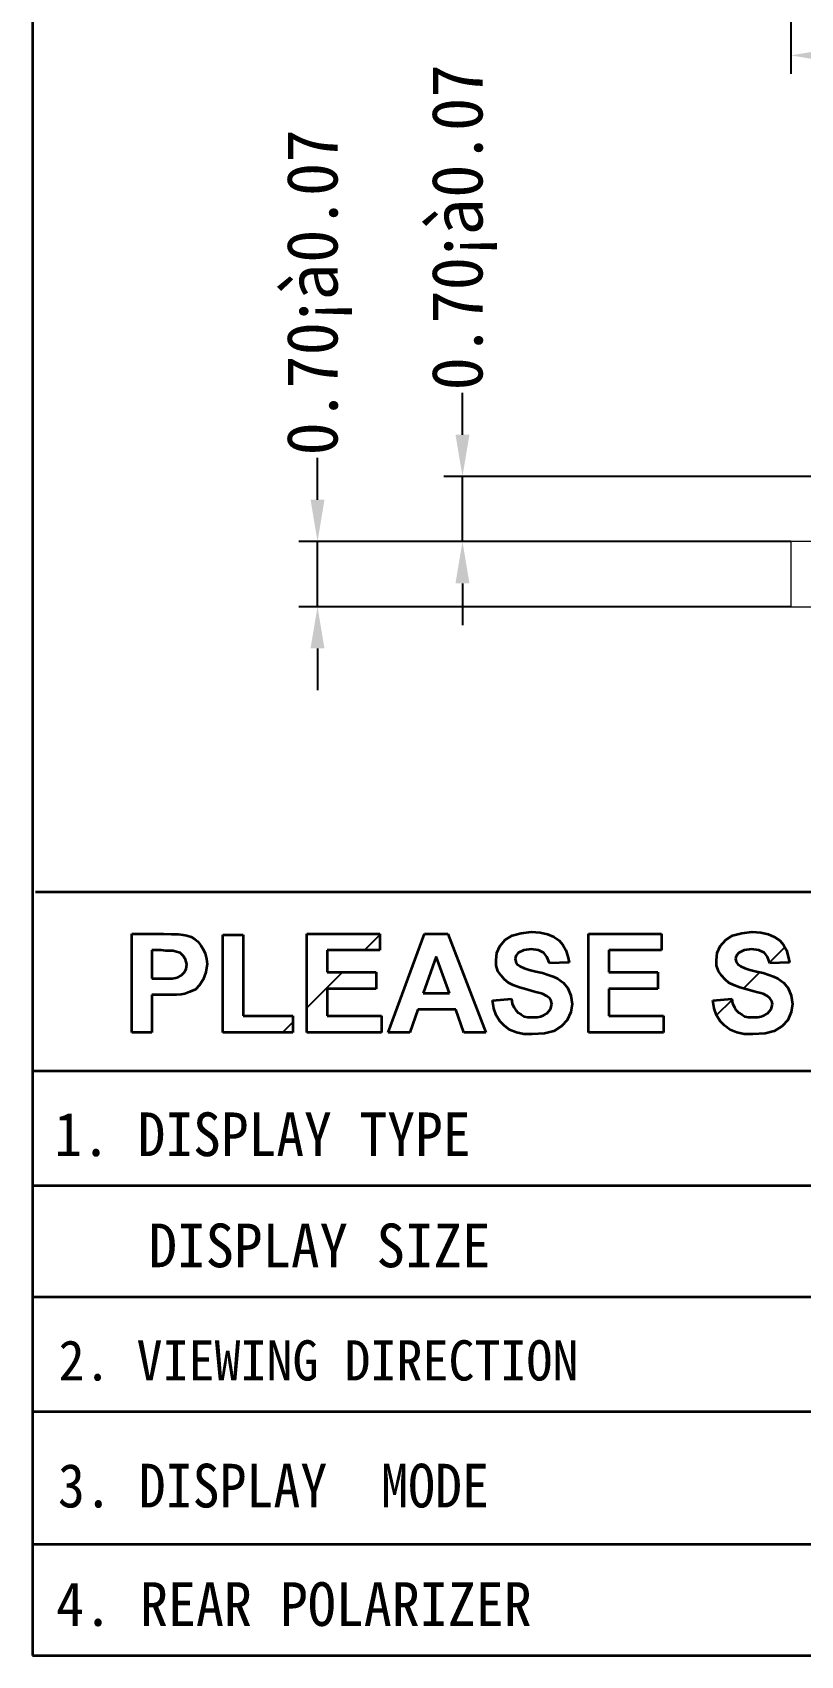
# Paper-space layout 'SW_Model_1' of a CAD drawing. Header units: millimetres. Extents: x 625 to 800, y 257 to 308.
# Drawn here: x 624.86 to 633.12, y 257.14 to 274.61 of the extents above; entities that cross this region are included whole.
import ezdxf

# ---------------------------------------------------------------- set-up
doc = ezdxf.new("R2010")
doc.units = ezdxf.units.MM
doc.layers.add('剖面线层1', color=4, linetype='Continuous')
doc.layers.add('尺寸线层', color=3, linetype='Continuous')
doc.layers.add('粗实线层', color=7, linetype='Continuous', lineweight=25)
doc.styles.add('SLDTEXTSTYLE11', font='TXT', dxfattribs={"width": 0.95})
doc.styles.add('SLDTEXTSTYLE14', font='TXT', dxfattribs={"width": 0.90625})
doc.styles.add('SLDTEXTSTYLE15', font='TXT', dxfattribs={"width": 0.933333})
doc.styles.add('SLDTEXTSTYLE16', font='TXT', dxfattribs={"width": 0.941176})
doc.styles.add('SLDTEXTSTYLE22', font='TXT', dxfattribs={"width": 0.958333})
doc.styles.add('SLDTEXTSTYLE6', font='TXT')
doc.styles.add('SLDTEXTSTYLE7', font='TXT', dxfattribs={"width": 0.96})
doc.dimstyles.new('SLDDIMSTYLE1', dxfattribs={"dimtxt": 0.55, "dimasz": 4.08, "dimexe": 0, "dimexo": 0.0625, "dimgap": 0.1375, "dimtad": 2, "dimrnd": 1e-09, "dimzin": 0, "dimdsep": 46, "dimtxsty": 'SLDTEXTSTYLE6', "dimblk1": 'NONE', "dimblk2": 'NONE', "dimsah": 1, "dimcen": 0.09, "dimadec": 0, "dimazin": 0, "dimtfac": 1, "dimtofl": 0, "dimtmove": 0, "dimatfit": 3, "dimldrblk": 'NONE', "dimfxl": 0, "dimfrac": 2, "dimtolj": 1, "dimtzin": 12, "dimarcsym": 0})
doc.dimstyles.new('SLDDIMSTYLE2', dxfattribs={"dimtxt": 0.55, "dimasz": 4.08, "dimexe": 0, "dimexo": 0.0625, "dimgap": 0.1375, "dimtad": 2, "dimrnd": 1e-09, "dimzin": 4, "dimdsep": 46, "dimtxsty": 'SLDTEXTSTYLE6', "dimblk1": 'NONE', "dimblk2": 'NONE', "dimsah": 1, "dimcen": 0.09, "dimadec": 0, "dimazin": 1, "dimtfac": 1, "dimtofl": 0, "dimtmove": 0, "dimatfit": 3, "dimldrblk": 'NONE', "dimfxl": 0, "dimfrac": 2, "dimtolj": 1, "dimtzin": 12, "dimarcsym": 0})

# ---------------------------------------------------------------- blocks, each defined once
blk = doc.blocks.new('_D_3')
at = {"layer": '尺寸线层'}
for p, q in [((633.018, 276.868), (633.018, 274.159)), ((649.018, 276.868), (649.018, 274.159)), ((633.468, 274.359), (639.43, 274.359)), ((648.568, 274.359), (643.405, 274.359))]:
    blk.add_line(p, q, dxfattribs=at)
for points in [[(633.468, 274.434), (633.468, 274.284), (633.018, 274.359)], [(648.568, 274.434), (648.568, 274.284), (649.018, 274.359)]]:
    blk.add_solid(points, dxfattribs=at)
at = {"layer": '尺寸线层', "insert": (639.463, 274.693), "char_height": 0.55, "attachment_point": 1, "style": 'SLDTEXTSTYLE7'}
blk.add_mtext('16.00±0.2', dxfattribs=at)
blk = doc.blocks.new('_None')
blk = doc.blocks.new('_D_8')
at = {"layer": '尺寸线层'}
for p, q in [((629.483, 270.276), (629.483, 270.726)), ((634.218, 269.826), (629.283, 269.826)), ((629.483, 269.126), (629.483, 269.826)), ((633.018, 269.126), (629.283, 269.126)), ((629.483, 268.676), (629.483, 268.226))]:
    blk.add_line(p, q, dxfattribs=at)
for points in [[(629.408, 270.276), (629.558, 270.276), (629.483, 269.826)], [(629.408, 268.676), (629.558, 268.676), (629.483, 269.126)]]:
    blk.add_solid(points, dxfattribs=at)
at = {"layer": '尺寸线层', "insert": (629.149, 270.753), "char_height": 0.55, "attachment_point": 1, "rotation": 90, "style": 'SLDTEXTSTYLE7'}
blk.add_mtext('0.70¡à0.07', dxfattribs=at)
blk = doc.blocks.new('_D_9')
at = {"layer": '尺寸线层'}
for p, q in [((627.923, 269.576), (627.923, 270.026)), ((633.018, 269.126), (627.723, 269.126)), ((627.923, 268.426), (627.923, 269.126)), ((633.018, 268.426), (627.723, 268.426)), ((627.923, 267.976), (627.923, 267.526))]:
    blk.add_line(p, q, dxfattribs=at)
for points in [[(627.848, 269.576), (627.998, 269.576), (627.923, 269.126)], [(627.848, 267.976), (627.998, 267.976), (627.923, 268.426)]]:
    blk.add_solid(points, dxfattribs=at)
at = {"layer": '尺寸线层', "insert": (627.589, 270.053), "char_height": 0.55, "attachment_point": 1, "rotation": 90, "style": 'SLDTEXTSTYLE7'}
blk.add_mtext('0.70¡à0.07', dxfattribs=at)

psp = doc.layouts.new('SW_Model_1')

# ---------------------------------------------------------------- hatches: boundary and pattern name
at = {"layer": '剖面线层1'}
h = psp.add_hatch(dxfattribs=at)
h.set_pattern_fill('ANSI31', color=256, style=0)
h.paths.add_polyline_path([(626.14, 263.845), (625.923, 263.845), (625.923, 264.906), (626.266, 264.906), (626.351, 264.9), (626.424, 264.9), (626.476, 264.893), (626.516, 264.886), (626.562, 264.873), (626.602, 264.847), (626.635, 264.821), (626.668, 264.781), (626.694, 264.741), (626.714, 264.695), (626.727, 264.636), (626.734, 264.577), (626.72, 264.491), (626.694, 264.412), (626.654, 264.353), (626.608, 264.306), (626.549, 264.28), (626.496, 264.26), (626.457, 264.254), (626.404, 264.247), (626.345, 264.247), (626.279, 264.247), (626.14, 264.247)], flags=0)
h = psp.add_hatch(dxfattribs=at)
h.set_pattern_fill('ANSI31', color=256, style=0)
h.paths.add_polyline_path([(627.656, 263.845), (626.905, 263.845), (626.905, 264.893), (627.123, 264.893), (627.123, 264.023), (627.656, 264.023)], flags=0)
h = psp.add_hatch(dxfattribs=at)
h.set_pattern_fill('ANSI31', color=256, style=0)
h.paths.add_polyline_path([(628.612, 263.845), (627.808, 263.845), (627.808, 264.906), (628.593, 264.906), (628.593, 264.728), (628.026, 264.728), (628.026, 264.491), (628.553, 264.491), (628.553, 264.313), (628.026, 264.313), (628.026, 264.023), (628.612, 264.023)], flags=0)
h = psp.add_hatch(dxfattribs=at)
h.set_pattern_fill('ANSI31', color=256, style=0)
h.paths.add_polyline_path([(629.324, 264.906), (629.733, 263.845), (629.496, 263.845), (629.41, 264.089), (629.001, 264.089), (628.916, 263.845), (628.685, 263.845), (629.074, 264.906)], flags=0)
h = psp.add_hatch(dxfattribs=at)
h.set_pattern_fill('ANSI31', color=256, style=0)
h.paths.add_polyline_path([(629.819, 264.102), (629.805, 264.188), (630.01, 264.207), (630.016, 264.155), (630.036, 264.115), (630.056, 264.082), (630.082, 264.056), (630.115, 264.036), (630.148, 264.016), (630.188, 264.01), (630.234, 264.01), (630.287, 264.01), (630.326, 264.016), (630.359, 264.029), (630.392, 264.049), (630.432, 264.095), (630.445, 264.148), (630.438, 264.181), (630.419, 264.214), (630.392, 264.234), (630.346, 264.26), (630.32, 264.267), (630.287, 264.273), (630.234, 264.287), (630.175, 264.306), (630.096, 264.326), (630.03, 264.353), (629.977, 264.379), (629.937, 264.412), (629.898, 264.458), (629.865, 264.504), (629.845, 264.563), (629.845, 264.623), (629.852, 264.702), (629.885, 264.774), (629.944, 264.84), (630.016, 264.886), (630.115, 264.913), (630.227, 264.926), (630.32, 264.919), (630.399, 264.9), (630.465, 264.873), (630.524, 264.834), (630.564, 264.788), (630.597, 264.728), (630.616, 264.662), (630.63, 264.596), (630.419, 264.59), (630.392, 264.656), (630.359, 264.702), (630.3, 264.728), (630.221, 264.741), (630.142, 264.728), (630.082, 264.702), (630.056, 264.669), (630.049, 264.636), (630.056, 264.603), (630.076, 264.57), (630.102, 264.557), (630.148, 264.537), (630.201, 264.517), (630.274, 264.498), (630.346, 264.484), (630.405, 264.465), (630.458, 264.445), (630.504, 264.425), (630.57, 264.379), (630.616, 264.32), (630.649, 264.24), (630.662, 264.148), (630.649, 264.062), (630.61, 263.977), (630.55, 263.911), (630.465, 263.858), (630.366, 263.832), (630.234, 263.825), (630.142, 263.825), (630.063, 263.845), (629.99, 263.871), (629.931, 263.917), (629.885, 263.964), (629.845, 264.029)], flags=0)
h = psp.add_hatch(dxfattribs=at)
h.set_pattern_fill('ANSI31', color=256, style=0)
h.paths.add_polyline_path([(631.645, 263.845), (630.84, 263.845), (630.84, 264.906), (631.625, 264.906), (631.625, 264.728), (631.058, 264.728), (631.058, 264.491), (631.585, 264.491), (631.585, 264.313), (631.058, 264.313), (631.058, 264.023), (631.645, 264.023)], flags=0)
h = psp.add_hatch(dxfattribs=at)
h.set_pattern_fill('ANSI31', color=256, style=0)
h.paths.add_polyline_path([(632.192, 264.102), (632.179, 264.188), (632.383, 264.207), (632.39, 264.155), (632.409, 264.115), (632.429, 264.082), (632.456, 264.056), (632.488, 264.036), (632.521, 264.016), (632.561, 264.01), (632.607, 264.01), (632.66, 264.01), (632.699, 264.016), (632.732, 264.029), (632.765, 264.049), (632.805, 264.095), (632.818, 264.148), (632.812, 264.181), (632.792, 264.214), (632.765, 264.234), (632.719, 264.26), (632.693, 264.267), (632.66, 264.273), (632.607, 264.287), (632.548, 264.306), (632.469, 264.326), (632.403, 264.353), (632.35, 264.379), (632.311, 264.412), (632.271, 264.458), (632.238, 264.504), (632.218, 264.563), (632.218, 264.623), (632.225, 264.702), (632.258, 264.774), (632.317, 264.84), (632.39, 264.886), (632.488, 264.913), (632.601, 264.926), (632.693, 264.919), (632.772, 264.9), (632.838, 264.873), (632.897, 264.834), (632.937, 264.788), (632.97, 264.728), (632.989, 264.662), (633.003, 264.596), (632.792, 264.59), (632.765, 264.656), (632.732, 264.702), (632.673, 264.728), (632.594, 264.741), (632.515, 264.728), (632.456, 264.702), (632.429, 264.669), (632.423, 264.636), (632.429, 264.603), (632.449, 264.57), (632.475, 264.557), (632.521, 264.537), (632.574, 264.517), (632.647, 264.498), (632.719, 264.484), (632.779, 264.465), (632.831, 264.445), (632.877, 264.425), (632.943, 264.379), (632.989, 264.32), (633.022, 264.24), (633.036, 264.148), (633.022, 264.062), (632.983, 263.977), (632.924, 263.911), (632.838, 263.858), (632.739, 263.832), (632.607, 263.825), (632.515, 263.825), (632.436, 263.845), (632.363, 263.871), (632.304, 263.917), (632.258, 263.964), (632.218, 264.029)], flags=0)
h = psp.add_hatch(dxfattribs=at)
h.set_pattern_fill('ANSI31', color=256, style=0)
h.paths.add_polyline_path([(626.239, 264.728), (626.14, 264.728), (626.14, 264.425), (626.252, 264.425), (626.312, 264.425), (626.358, 264.425), (626.397, 264.432), (626.424, 264.438), (626.457, 264.458), (626.49, 264.491), (626.509, 264.53), (626.516, 264.577), (626.503, 264.629), (626.476, 264.669), (626.444, 264.702), (626.391, 264.715), (626.371, 264.722), (626.338, 264.722), (626.292, 264.722)], flags=0)
h = psp.add_hatch(dxfattribs=at)
h.set_pattern_fill('ANSI31', color=256, style=0)
h.paths.add_polyline_path([(629.061, 264.267), (629.344, 264.267), (629.199, 264.662)], flags=0)

# ---------------------------------------------------------------- linework, layer by layer
at = {"lineweight": 35}
for p, q in [((624.855, 308.248), (624.855, 257.138)), ((624.889, 265.356), (657.338, 265.356)), ((625.923, 263.845), (625.923, 264.906)), ((625.923, 264.906), (626.266, 264.906)), ((626.266, 264.906), (626.351, 264.9)), ((626.351, 264.9), (626.424, 264.9)), ((626.424, 264.9), (626.476, 264.893)), ((626.476, 264.893), (626.516, 264.886)), ((626.516, 264.886), (626.562, 264.873)), ((626.562, 264.873), (626.602, 264.847)), ((626.602, 264.847), (626.635, 264.821)), ((626.635, 264.821), (626.668, 264.781)), ((626.905, 263.845), (626.905, 264.893)), ((626.905, 264.893), (627.123, 264.893)), ((627.123, 264.893), (627.123, 264.023)), ((627.808, 263.845), (627.808, 264.906)), ((627.808, 264.906), (628.593, 264.906)), ((628.593, 264.906), (628.593, 264.728)), ((628.685, 263.845), (629.074, 264.906)), ((629.074, 264.906), (629.324, 264.906)), ((629.324, 264.906), (629.733, 263.845)), ((629.885, 264.774), (629.944, 264.84)), ((629.944, 264.84), (630.016, 264.886)), ((630.016, 264.886), (630.115, 264.913)), ((630.115, 264.913), (630.227, 264.926)), ((630.227, 264.926), (630.32, 264.919)), ((630.32, 264.919), (630.399, 264.9)), ((630.399, 264.9), (630.465, 264.873)), ((630.465, 264.873), (630.524, 264.834)), ((630.524, 264.834), (630.564, 264.788)), ((630.84, 263.845), (630.84, 264.906)), ((630.84, 264.906), (631.625, 264.906)), ((631.625, 264.906), (631.625, 264.728)), ((632.258, 264.774), (632.317, 264.84)), ((632.317, 264.84), (632.39, 264.886)), ((632.39, 264.886), (632.488, 264.913)), ((632.488, 264.913), (632.601, 264.926)), ((632.601, 264.926), (632.693, 264.919)), ((632.693, 264.919), (632.772, 264.9)), ((632.772, 264.9), (632.838, 264.873)), ((632.838, 264.873), (632.897, 264.834)), ((632.897, 264.834), (632.937, 264.788)), ((626.239, 264.728), (626.14, 264.728)), ((626.14, 264.728), (626.14, 264.425)), ((626.292, 264.722), (626.239, 264.728)), ((626.338, 264.722), (626.292, 264.722)), ((626.371, 264.722), (626.338, 264.722)), ((626.391, 264.715), (626.371, 264.722)), ((626.444, 264.702), (626.391, 264.715)), ((626.476, 264.669), (626.444, 264.702)), ((626.503, 264.629), (626.476, 264.669)), ((626.668, 264.781), (626.694, 264.741)), ((626.694, 264.741), (626.714, 264.695)), ((626.714, 264.695), (626.727, 264.636)), ((626.727, 264.636), (626.734, 264.577)), ((628.593, 264.728), (628.026, 264.728)), ((628.026, 264.728), (628.026, 264.491)), ((629.199, 264.662), (629.061, 264.267)), ((629.344, 264.267), (629.199, 264.662)), ((629.845, 264.623), (629.852, 264.702)), ((629.852, 264.702), (629.885, 264.774)), ((630.056, 264.669), (630.049, 264.636)), ((630.049, 264.636), (630.056, 264.603)), ((630.082, 264.702), (630.056, 264.669)), ((630.142, 264.728), (630.082, 264.702)), ((630.221, 264.741), (630.142, 264.728)), ((630.3, 264.728), (630.221, 264.741)), ((630.359, 264.702), (630.3, 264.728)), ((630.392, 264.656), (630.359, 264.702)), ((630.419, 264.59), (630.392, 264.656)), ((630.564, 264.788), (630.597, 264.728)), ((630.597, 264.728), (630.616, 264.662)), ((630.616, 264.662), (630.63, 264.596)), ((631.625, 264.728), (631.058, 264.728)), ((631.058, 264.728), (631.058, 264.491)), ((632.218, 264.623), (632.225, 264.702)), ((632.225, 264.702), (632.258, 264.774)), ((632.429, 264.669), (632.423, 264.636)), ((632.423, 264.636), (632.429, 264.603)), ((632.456, 264.702), (632.429, 264.669)), ((632.515, 264.728), (632.456, 264.702)), ((632.594, 264.741), (632.515, 264.728)), ((632.673, 264.728), (632.594, 264.741)), ((632.732, 264.702), (632.673, 264.728)), ((632.765, 264.656), (632.732, 264.702)), ((632.792, 264.59), (632.765, 264.656)), ((632.937, 264.788), (632.97, 264.728)), ((632.97, 264.728), (632.989, 264.662)), ((632.989, 264.662), (633.003, 264.596)), ((626.424, 264.438), (626.457, 264.458)), ((626.457, 264.458), (626.49, 264.491)), ((626.49, 264.491), (626.509, 264.53)), ((626.516, 264.577), (626.503, 264.629)), ((626.509, 264.53), (626.516, 264.577)), ((626.72, 264.491), (626.694, 264.412)), ((626.734, 264.577), (626.72, 264.491)), ((628.026, 264.491), (628.553, 264.491)), ((628.553, 264.491), (628.553, 264.313)), ((629.845, 264.563), (629.845, 264.623)), ((629.865, 264.504), (629.845, 264.563)), ((629.898, 264.458), (629.865, 264.504)), ((629.937, 264.412), (629.898, 264.458)), ((630.056, 264.603), (630.076, 264.57)), ((630.076, 264.57), (630.102, 264.557)), ((630.102, 264.557), (630.148, 264.537)), ((630.148, 264.537), (630.201, 264.517)), ((630.201, 264.517), (630.274, 264.498)), ((630.274, 264.498), (630.346, 264.484)), ((630.346, 264.484), (630.405, 264.465)), ((630.405, 264.465), (630.458, 264.445)), ((630.63, 264.596), (630.419, 264.59)), ((631.058, 264.491), (631.585, 264.491)), ((631.585, 264.491), (631.585, 264.313)), ((632.218, 264.563), (632.218, 264.623)), ((632.238, 264.504), (632.218, 264.563)), ((632.271, 264.458), (632.238, 264.504)), ((632.311, 264.412), (632.271, 264.458)), ((632.429, 264.603), (632.449, 264.57)), ((632.449, 264.57), (632.475, 264.557)), ((632.475, 264.557), (632.521, 264.537)), ((632.521, 264.537), (632.574, 264.517)), ((632.574, 264.517), (632.647, 264.498)), ((632.647, 264.498), (632.719, 264.484)), ((632.719, 264.484), (632.779, 264.465)), ((632.779, 264.465), (632.831, 264.445)), ((633.003, 264.596), (632.792, 264.59)), ((626.14, 264.425), (626.252, 264.425)), ((626.252, 264.425), (626.312, 264.425)), ((626.312, 264.425), (626.358, 264.425)), ((626.358, 264.425), (626.397, 264.432)), ((626.397, 264.432), (626.424, 264.438)), ((626.608, 264.306), (626.549, 264.28)), ((626.654, 264.353), (626.608, 264.306)), ((626.694, 264.412), (626.654, 264.353)), ((628.553, 264.313), (628.026, 264.313)), ((628.026, 264.313), (628.026, 264.023)), ((629.977, 264.379), (629.937, 264.412)), ((630.03, 264.353), (629.977, 264.379)), ((630.096, 264.326), (630.03, 264.353)), ((630.175, 264.306), (630.096, 264.326)), ((630.234, 264.287), (630.175, 264.306)), ((630.287, 264.273), (630.234, 264.287)), ((630.458, 264.445), (630.504, 264.425)), ((630.504, 264.425), (630.57, 264.379)), ((630.57, 264.379), (630.616, 264.32)), ((630.616, 264.32), (630.649, 264.24)), ((631.585, 264.313), (631.058, 264.313)), ((631.058, 264.313), (631.058, 264.023)), ((632.35, 264.379), (632.311, 264.412)), ((632.403, 264.353), (632.35, 264.379)), ((632.469, 264.326), (632.403, 264.353)), ((632.548, 264.306), (632.469, 264.326)), ((632.607, 264.287), (632.548, 264.306)), ((632.66, 264.273), (632.607, 264.287)), ((632.831, 264.445), (632.877, 264.425)), ((632.877, 264.425), (632.943, 264.379)), ((632.943, 264.379), (632.989, 264.32)), ((632.989, 264.32), (633.022, 264.24)), ((626.279, 264.247), (626.14, 264.247)), ((626.14, 264.247), (626.14, 263.845)), ((626.345, 264.247), (626.279, 264.247)), ((626.404, 264.247), (626.345, 264.247)), ((626.457, 264.254), (626.404, 264.247)), ((626.496, 264.26), (626.457, 264.254)), ((626.549, 264.28), (626.496, 264.26)), ((629.061, 264.267), (629.344, 264.267)), ((629.805, 264.188), (630.01, 264.207)), ((629.819, 264.102), (629.805, 264.188)), ((630.01, 264.207), (630.016, 264.155)), ((630.016, 264.155), (630.036, 264.115)), ((630.036, 264.115), (630.056, 264.082)), ((630.32, 264.267), (630.287, 264.273)), ((630.346, 264.26), (630.32, 264.267)), ((630.392, 264.234), (630.346, 264.26)), ((630.419, 264.214), (630.392, 264.234)), ((630.438, 264.181), (630.419, 264.214)), ((630.432, 264.095), (630.445, 264.148)), ((630.445, 264.148), (630.438, 264.181)), ((630.649, 264.24), (630.662, 264.148)), ((630.662, 264.148), (630.649, 264.062)), ((632.179, 264.188), (632.383, 264.207)), ((632.192, 264.102), (632.179, 264.188)), ((632.383, 264.207), (632.39, 264.155)), ((632.39, 264.155), (632.409, 264.115)), ((632.409, 264.115), (632.429, 264.082)), ((632.693, 264.267), (632.66, 264.273)), ((632.719, 264.26), (632.693, 264.267)), ((632.765, 264.234), (632.719, 264.26)), ((632.792, 264.214), (632.765, 264.234)), ((632.812, 264.181), (632.792, 264.214)), ((632.805, 264.095), (632.818, 264.148)), ((632.818, 264.148), (632.812, 264.181)), ((633.022, 264.24), (633.036, 264.148)), ((633.036, 264.148), (633.022, 264.062)), ((627.123, 264.023), (627.656, 264.023)), ((627.656, 264.023), (627.656, 263.845)), ((628.026, 264.023), (628.612, 264.023)), ((628.612, 264.023), (628.612, 263.845)), ((629.001, 264.089), (628.916, 263.845)), ((629.41, 264.089), (629.001, 264.089)), ((629.496, 263.845), (629.41, 264.089)), ((629.845, 264.029), (629.819, 264.102)), ((629.885, 263.964), (629.845, 264.029)), ((629.931, 263.917), (629.885, 263.964)), ((630.056, 264.082), (630.082, 264.056)), ((630.082, 264.056), (630.115, 264.036)), ((630.115, 264.036), (630.148, 264.016)), ((630.148, 264.016), (630.188, 264.01)), ((630.188, 264.01), (630.234, 264.01)), ((630.234, 264.01), (630.287, 264.01)), ((630.287, 264.01), (630.326, 264.016)), ((630.326, 264.016), (630.359, 264.029)), ((630.359, 264.029), (630.392, 264.049)), ((630.392, 264.049), (630.432, 264.095)), ((630.61, 263.977), (630.55, 263.911)), ((630.649, 264.062), (630.61, 263.977)), ((631.058, 264.023), (631.645, 264.023)), ((631.645, 264.023), (631.645, 263.845)), ((632.218, 264.029), (632.192, 264.102)), ((632.258, 263.964), (632.218, 264.029)), ((632.304, 263.917), (632.258, 263.964)), ((632.429, 264.082), (632.456, 264.056)), ((632.456, 264.056), (632.488, 264.036)), ((632.488, 264.036), (632.521, 264.016)), ((632.521, 264.016), (632.561, 264.01)), ((632.561, 264.01), (632.607, 264.01)), ((632.607, 264.01), (632.66, 264.01)), ((632.66, 264.01), (632.699, 264.016)), ((632.699, 264.016), (632.732, 264.029)), ((632.732, 264.029), (632.765, 264.049)), ((632.765, 264.049), (632.805, 264.095)), ((632.983, 263.977), (632.924, 263.911)), ((633.022, 264.062), (632.983, 263.977)), ((626.14, 263.845), (625.923, 263.845)), ((627.656, 263.845), (626.905, 263.845)), ((628.612, 263.845), (627.808, 263.845)), ((628.916, 263.845), (628.685, 263.845)), ((629.733, 263.845), (629.496, 263.845)), ((629.99, 263.871), (629.931, 263.917)), ((630.063, 263.845), (629.99, 263.871)), ((630.142, 263.825), (630.063, 263.845)), ((630.234, 263.825), (630.142, 263.825)), ((630.366, 263.832), (630.234, 263.825)), ((630.465, 263.858), (630.366, 263.832)), ((630.55, 263.911), (630.465, 263.858)), ((631.645, 263.845), (630.84, 263.845)), ((632.363, 263.871), (632.304, 263.917)), ((632.436, 263.845), (632.363, 263.871)), ((632.515, 263.825), (632.436, 263.845)), ((632.607, 263.825), (632.515, 263.825)), ((632.739, 263.832), (632.607, 263.825)), ((632.838, 263.858), (632.739, 263.832)), ((632.924, 263.911), (632.838, 263.858)), ((624.855, 263.431), (657.338, 263.431)), ((624.855, 262.198), (671.645, 262.198)), ((624.855, 260.999), (671.645, 260.999)), ((624.855, 259.765), (671.606, 259.765)), ((624.855, 258.338), (671.606, 258.338)), ((624.855, 257.138), (698.117, 257.138))]:
    psp.add_line(p, q, dxfattribs=at)
at = {"color": 179, "linetype": 'Continuous', "lineweight": 18}
for p, q in [((638.768, 269.126), (633.018, 269.126)), ((633.018, 269.126), (633.018, 268.426)), ((633.018, 268.426), (649.018, 268.426))]:
    psp.add_line(p, q, dxfattribs=at)
for p, q in [((625.923, 263.845), (625.923, 264.906)), ((625.923, 264.906), (626.266, 264.906)), ((626.266, 264.906), (626.351, 264.9)), ((626.351, 264.9), (626.424, 264.9)), ((626.424, 264.9), (626.476, 264.893)), ((626.476, 264.893), (626.516, 264.886)), ((626.516, 264.886), (626.562, 264.873)), ((626.562, 264.873), (626.602, 264.847)), ((626.602, 264.847), (626.635, 264.821)), ((626.635, 264.821), (626.668, 264.781)), ((626.905, 263.845), (626.905, 264.893)), ((626.905, 264.893), (627.123, 264.893)), ((627.123, 264.893), (627.123, 264.023)), ((627.808, 263.845), (627.808, 264.906)), ((627.808, 264.906), (628.593, 264.906)), ((628.593, 264.906), (628.593, 264.728)), ((628.685, 263.845), (629.074, 264.906)), ((629.074, 264.906), (629.324, 264.906)), ((629.324, 264.906), (629.733, 263.845)), ((629.885, 264.774), (629.944, 264.84)), ((629.944, 264.84), (630.016, 264.886)), ((630.016, 264.886), (630.115, 264.913)), ((630.115, 264.913), (630.227, 264.926)), ((630.227, 264.926), (630.32, 264.919)), ((630.32, 264.919), (630.399, 264.9)), ((630.399, 264.9), (630.465, 264.873)), ((630.465, 264.873), (630.524, 264.834)), ((630.524, 264.834), (630.564, 264.788)), ((630.84, 263.845), (630.84, 264.906)), ((630.84, 264.906), (631.625, 264.906)), ((631.625, 264.906), (631.625, 264.728)), ((632.258, 264.774), (632.317, 264.84)), ((632.317, 264.84), (632.39, 264.886)), ((632.39, 264.886), (632.488, 264.913)), ((632.488, 264.913), (632.601, 264.926)), ((632.601, 264.926), (632.693, 264.919)), ((632.693, 264.919), (632.772, 264.9)), ((632.772, 264.9), (632.838, 264.873)), ((632.838, 264.873), (632.897, 264.834)), ((632.897, 264.834), (632.937, 264.788)), ((626.14, 264.728), (626.14, 264.425)), ((626.239, 264.728), (626.14, 264.728)), ((626.292, 264.722), (626.239, 264.728)), ((626.338, 264.722), (626.292, 264.722)), ((626.371, 264.722), (626.338, 264.722)), ((626.391, 264.715), (626.371, 264.722)), ((626.444, 264.702), (626.391, 264.715)), ((626.476, 264.669), (626.444, 264.702)), ((626.503, 264.629), (626.476, 264.669)), ((626.668, 264.781), (626.694, 264.741)), ((626.694, 264.741), (626.714, 264.695)), ((626.714, 264.695), (626.727, 264.636)), ((626.727, 264.636), (626.734, 264.577)), ((628.593, 264.728), (628.026, 264.728)), ((628.026, 264.728), (628.026, 264.491)), ((629.199, 264.662), (629.061, 264.267)), ((629.344, 264.267), (629.199, 264.662)), ((629.845, 264.623), (629.852, 264.702)), ((629.852, 264.702), (629.885, 264.774)), ((630.056, 264.669), (630.049, 264.636)), ((630.049, 264.636), (630.056, 264.603)), ((630.082, 264.702), (630.056, 264.669)), ((630.142, 264.728), (630.082, 264.702)), ((630.221, 264.741), (630.142, 264.728)), ((630.3, 264.728), (630.221, 264.741)), ((630.359, 264.702), (630.3, 264.728)), ((630.392, 264.656), (630.359, 264.702)), ((630.419, 264.59), (630.392, 264.656)), ((630.564, 264.788), (630.597, 264.728)), ((630.597, 264.728), (630.616, 264.662)), ((630.616, 264.662), (630.63, 264.596)), ((631.625, 264.728), (631.058, 264.728)), ((631.058, 264.728), (631.058, 264.491)), ((632.218, 264.623), (632.225, 264.702)), ((632.225, 264.702), (632.258, 264.774)), ((632.429, 264.669), (632.423, 264.636)), ((632.423, 264.636), (632.429, 264.603)), ((632.456, 264.702), (632.429, 264.669)), ((632.515, 264.728), (632.456, 264.702)), ((632.594, 264.741), (632.515, 264.728)), ((632.673, 264.728), (632.594, 264.741)), ((632.732, 264.702), (632.673, 264.728)), ((632.765, 264.656), (632.732, 264.702)), ((632.792, 264.59), (632.765, 264.656)), ((632.937, 264.788), (632.97, 264.728)), ((632.97, 264.728), (632.989, 264.662)), ((632.989, 264.662), (633.003, 264.596)), ((626.424, 264.438), (626.457, 264.458)), ((626.457, 264.458), (626.49, 264.491)), ((626.49, 264.491), (626.509, 264.53)), ((626.516, 264.577), (626.503, 264.629)), ((626.509, 264.53), (626.516, 264.577)), ((626.72, 264.491), (626.694, 264.412)), ((626.734, 264.577), (626.72, 264.491)), ((628.026, 264.491), (628.553, 264.491)), ((628.553, 264.491), (628.553, 264.313)), ((629.845, 264.563), (629.845, 264.623)), ((629.865, 264.504), (629.845, 264.563)), ((629.898, 264.458), (629.865, 264.504)), ((629.937, 264.412), (629.898, 264.458)), ((630.056, 264.603), (630.076, 264.57)), ((630.076, 264.57), (630.102, 264.557)), ((630.102, 264.557), (630.148, 264.537)), ((630.148, 264.537), (630.201, 264.517)), ((630.201, 264.517), (630.274, 264.498)), ((630.274, 264.498), (630.346, 264.484)), ((630.346, 264.484), (630.405, 264.465)), ((630.405, 264.465), (630.458, 264.445)), ((630.63, 264.596), (630.419, 264.59)), ((631.058, 264.491), (631.585, 264.491)), ((631.585, 264.491), (631.585, 264.313)), ((632.218, 264.563), (632.218, 264.623)), ((632.238, 264.504), (632.218, 264.563)), ((632.271, 264.458), (632.238, 264.504)), ((632.311, 264.412), (632.271, 264.458)), ((632.429, 264.603), (632.449, 264.57)), ((632.449, 264.57), (632.475, 264.557)), ((632.475, 264.557), (632.521, 264.537)), ((632.521, 264.537), (632.574, 264.517)), ((632.574, 264.517), (632.647, 264.498)), ((632.647, 264.498), (632.719, 264.484)), ((632.719, 264.484), (632.779, 264.465)), ((632.779, 264.465), (632.831, 264.445)), ((633.003, 264.596), (632.792, 264.59)), ((626.14, 264.425), (626.252, 264.425)), ((626.252, 264.425), (626.312, 264.425)), ((626.312, 264.425), (626.358, 264.425)), ((626.358, 264.425), (626.397, 264.432)), ((626.397, 264.432), (626.424, 264.438)), ((626.608, 264.306), (626.549, 264.28)), ((626.654, 264.353), (626.608, 264.306)), ((626.694, 264.412), (626.654, 264.353)), ((628.553, 264.313), (628.026, 264.313)), ((628.026, 264.313), (628.026, 264.023)), ((629.977, 264.379), (629.937, 264.412)), ((630.03, 264.353), (629.977, 264.379)), ((630.096, 264.326), (630.03, 264.353)), ((630.175, 264.306), (630.096, 264.326)), ((630.234, 264.287), (630.175, 264.306)), ((630.287, 264.273), (630.234, 264.287)), ((630.458, 264.445), (630.504, 264.425)), ((630.504, 264.425), (630.57, 264.379)), ((630.57, 264.379), (630.616, 264.32)), ((630.616, 264.32), (630.649, 264.24)), ((631.585, 264.313), (631.058, 264.313)), ((631.058, 264.313), (631.058, 264.023)), ((632.35, 264.379), (632.311, 264.412)), ((632.403, 264.353), (632.35, 264.379)), ((632.469, 264.326), (632.403, 264.353)), ((632.548, 264.306), (632.469, 264.326)), ((632.607, 264.287), (632.548, 264.306)), ((632.66, 264.273), (632.607, 264.287)), ((632.831, 264.445), (632.877, 264.425)), ((632.877, 264.425), (632.943, 264.379)), ((632.943, 264.379), (632.989, 264.32)), ((632.989, 264.32), (633.022, 264.24)), ((626.279, 264.247), (626.14, 264.247)), ((626.14, 264.247), (626.14, 263.845)), ((626.345, 264.247), (626.279, 264.247)), ((626.404, 264.247), (626.345, 264.247)), ((626.457, 264.254), (626.404, 264.247)), ((626.496, 264.26), (626.457, 264.254)), ((626.549, 264.28), (626.496, 264.26)), ((629.061, 264.267), (629.344, 264.267)), ((629.805, 264.188), (630.01, 264.207)), ((629.819, 264.102), (629.805, 264.188)), ((630.01, 264.207), (630.016, 264.155)), ((630.016, 264.155), (630.036, 264.115)), ((630.036, 264.115), (630.056, 264.082)), ((630.32, 264.267), (630.287, 264.273)), ((630.346, 264.26), (630.32, 264.267)), ((630.392, 264.234), (630.346, 264.26)), ((630.419, 264.214), (630.392, 264.234)), ((630.438, 264.181), (630.419, 264.214)), ((630.432, 264.095), (630.445, 264.148)), ((630.445, 264.148), (630.438, 264.181)), ((630.649, 264.24), (630.662, 264.148)), ((630.662, 264.148), (630.649, 264.062)), ((632.179, 264.188), (632.383, 264.207)), ((632.192, 264.102), (632.179, 264.188)), ((632.383, 264.207), (632.39, 264.155)), ((632.39, 264.155), (632.409, 264.115)), ((632.409, 264.115), (632.429, 264.082)), ((632.693, 264.267), (632.66, 264.273)), ((632.719, 264.26), (632.693, 264.267)), ((632.765, 264.234), (632.719, 264.26)), ((632.792, 264.214), (632.765, 264.234)), ((632.812, 264.181), (632.792, 264.214)), ((632.805, 264.095), (632.818, 264.148)), ((632.818, 264.148), (632.812, 264.181)), ((633.022, 264.24), (633.036, 264.148)), ((633.036, 264.148), (633.022, 264.062)), ((627.123, 264.023), (627.656, 264.023)), ((627.656, 264.023), (627.656, 263.845)), ((628.026, 264.023), (628.612, 264.023)), ((628.612, 264.023), (628.612, 263.845)), ((629.001, 264.089), (628.916, 263.845)), ((629.41, 264.089), (629.001, 264.089)), ((629.496, 263.845), (629.41, 264.089)), ((629.845, 264.029), (629.819, 264.102)), ((629.885, 263.964), (629.845, 264.029)), ((629.931, 263.917), (629.885, 263.964)), ((630.056, 264.082), (630.082, 264.056)), ((630.082, 264.056), (630.115, 264.036)), ((630.115, 264.036), (630.148, 264.016)), ((630.148, 264.016), (630.188, 264.01)), ((630.188, 264.01), (630.234, 264.01)), ((630.234, 264.01), (630.287, 264.01)), ((630.287, 264.01), (630.326, 264.016)), ((630.326, 264.016), (630.359, 264.029)), ((630.359, 264.029), (630.392, 264.049)), ((630.392, 264.049), (630.432, 264.095)), ((630.61, 263.977), (630.55, 263.911)), ((630.649, 264.062), (630.61, 263.977)), ((631.058, 264.023), (631.645, 264.023)), ((631.645, 264.023), (631.645, 263.845)), ((632.218, 264.029), (632.192, 264.102)), ((632.258, 263.964), (632.218, 264.029)), ((632.304, 263.917), (632.258, 263.964)), ((632.429, 264.082), (632.456, 264.056)), ((632.456, 264.056), (632.488, 264.036)), ((632.488, 264.036), (632.521, 264.016)), ((632.521, 264.016), (632.561, 264.01)), ((632.561, 264.01), (632.607, 264.01)), ((632.607, 264.01), (632.66, 264.01)), ((632.66, 264.01), (632.699, 264.016)), ((632.699, 264.016), (632.732, 264.029)), ((632.732, 264.029), (632.765, 264.049)), ((632.765, 264.049), (632.805, 264.095)), ((632.983, 263.977), (632.924, 263.911)), ((633.022, 264.062), (632.983, 263.977)), ((626.14, 263.845), (625.923, 263.845)), ((627.656, 263.845), (626.905, 263.845)), ((628.612, 263.845), (627.808, 263.845)), ((628.916, 263.845), (628.685, 263.845)), ((629.733, 263.845), (629.496, 263.845)), ((629.99, 263.871), (629.931, 263.917)), ((630.063, 263.845), (629.99, 263.871)), ((630.142, 263.825), (630.063, 263.845)), ((630.234, 263.825), (630.142, 263.825)), ((630.366, 263.832), (630.234, 263.825)), ((630.465, 263.858), (630.366, 263.832)), ((630.55, 263.911), (630.465, 263.858)), ((631.645, 263.845), (630.84, 263.845)), ((632.363, 263.871), (632.304, 263.917)), ((632.436, 263.845), (632.363, 263.871)), ((632.515, 263.825), (632.436, 263.845)), ((632.607, 263.825), (632.515, 263.825)), ((632.739, 263.832), (632.607, 263.825)), ((632.838, 263.858), (632.739, 263.832)), ((632.924, 263.911), (632.838, 263.858))]:
    psp.add_line(p, q)

# ---------------------------------------------------------------- texts
at = {"layer": '粗实线层', "attachment_point": 1}
for s, insert, char_height, style in [('1. DISPLAY TYPE', (625.091, 262.983), 0.47026, 'SLDTEXTSTYLE15'), ('DISPLAY SIZE', (626.105, 261.787), 0.47026, 'SLDTEXTSTYLE22'), ('2. VIEWING DIRECTION', (625.136, 260.531), 0.43285, 'SLDTEXTSTYLE11'), ('3. DISPLAY  MODE', (625.129, 259.202), 0.47026, 'SLDTEXTSTYLE14'), ('4. REAR POLARIZER', (625.109, 257.927), 0.47026, 'SLDTEXTSTYLE16')]:
    psp.add_mtext(s, dxfattribs=dict(at, insert=insert, char_height=char_height, style=style))

# ---------------------------------------------------------------- dimensions: what is measured, and where the dimension line sits
at = {"layer": '尺寸线层'}
dim = psp.add_linear_dim(base=(633.018, 274.359), p1=(649.018, 276.868), p2=(633.018, 276.868), text='<>±0.2', dimstyle='SLDDIMSTYLE2', dxfattribs=at)
dim.commit()
dim.dimension.update_dxf_attribs({"geometry": '_D_3', "text_midpoint": (641.418, 274.359), "dimtype": 160})
for base, p2, picture, middle in [((629.483, 269.826), (634.218, 269.826), '_D_8', (629.483, 272.851)), ((627.923, 268.426), (633.018, 268.426), '_D_9', (627.923, 272.151))]:
    dim = psp.add_linear_dim(base=base, p1=(633.018, 269.126), p2=p2, angle=90, text='<>¡à0.07', dimstyle='SLDDIMSTYLE1', dxfattribs=at)
    dim.commit()
    dim.dimension.update_dxf_attribs({"geometry": picture, "text_midpoint": middle, "dimtype": 160})

doc.saveas('drawing.dxf')
